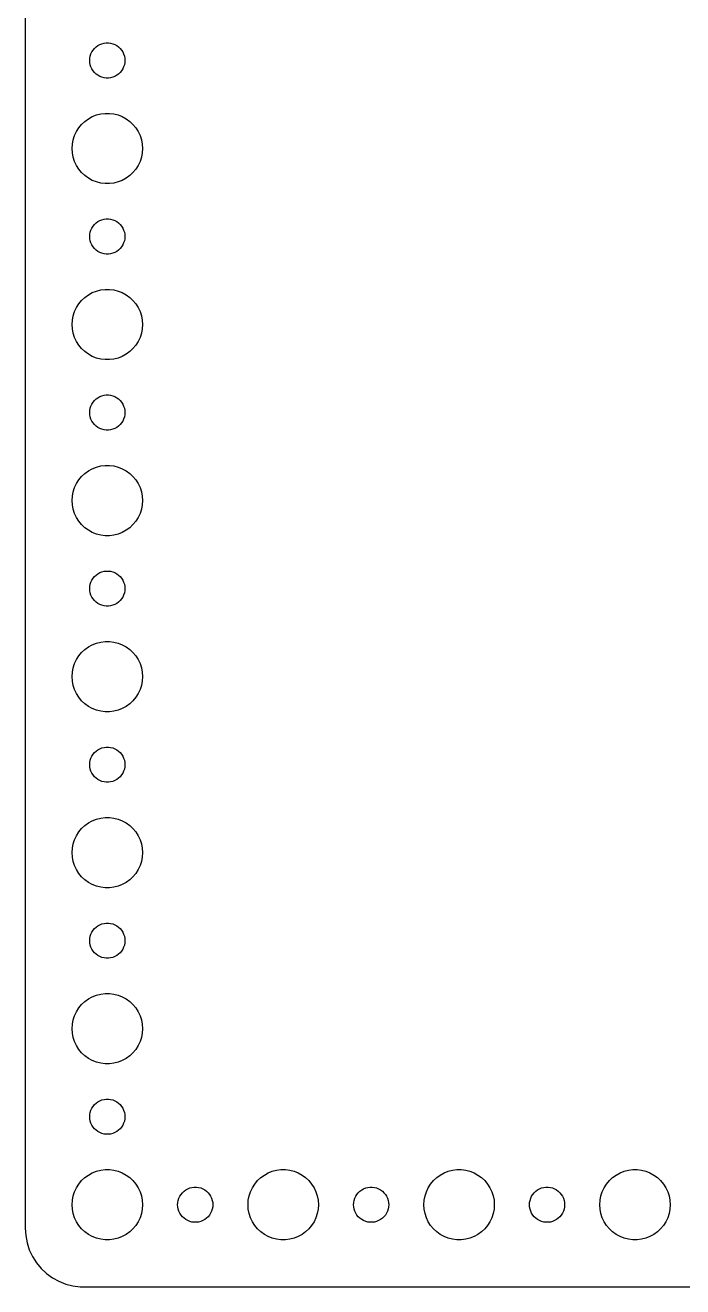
# Model space of a CAD drawing. Header units: metres. Extents: x -112 to 112, y -112 to 112.
# Drawn here: x -112 to -55.9, y -112 to -4.5 of the extents above; entities that cross this region are included whole.
import ezdxf

# ---------------------------------------------------------------- set-up
doc = ezdxf.new("R2010")
doc.units = ezdxf.units.M

msp = doc.modelspace()

# ---------------------------------------------------------------- linework, layer by layer
for p, q in [((-112, 107), (-112, -107)), ((-106.093, -6.47318), (-105.956, -6.34422)), ((-105.956, -6.34422), (-105.804, -6.23351)), ((-105.804, -6.23351), (-105.639, -6.14275)), ((-105.639, -6.14275), (-105.464, -6.07341)), ((-105.464, -6.07341), (-105.281, -6.02657)), ((-105.281, -6.02657), (-105.094, -6.00294)), ((-105.094, -6.00294), (-104.906, -6.00294)), ((-104.906, -6.00294), (-104.719, -6.02657)), ((-104.719, -6.02657), (-104.536, -6.07341)), ((-104.536, -6.07341), (-104.361, -6.14275)), ((-104.361, -6.14275), (-104.196, -6.23351)), ((-104.196, -6.23351), (-104.044, -6.34422)), ((-104.044, -6.34422), (-103.907, -6.47318)), ((-106.5, -7.5), (-106.488, -7.312)), ((-106.488, -7.68799), (-106.5, -7.5)), ((-106.488, -7.312), (-106.453, -7.12695)), ((-106.453, -7.12695), (-106.395, -6.9478)), ((-106.395, -6.9478), (-106.314, -6.77736)), ((-106.314, -6.77736), (-106.214, -6.61832)), ((-106.214, -6.61832), (-106.093, -6.47318)), ((-103.907, -6.47318), (-103.786, -6.61832)), ((-103.786, -6.61832), (-103.686, -6.77736)), ((-103.686, -6.77736), (-103.605, -6.9478)), ((-103.605, -6.9478), (-103.547, -7.12695)), ((-103.547, -7.12695), (-103.512, -7.312)), ((-103.512, -7.312), (-103.5, -7.5)), ((-103.5, -7.5), (-103.512, -7.68799)), ((-106.453, -7.87303), (-106.488, -7.68799)), ((-106.395, -8.05219), (-106.453, -7.87303)), ((-106.314, -8.22263), (-106.395, -8.05219)), ((-106.214, -8.38167), (-106.314, -8.22263)), ((-106.093, -8.52681), (-106.214, -8.38167)), ((-105.956, -8.65576), (-106.093, -8.52681)), ((-103.907, -8.52681), (-104.044, -8.65576)), ((-103.786, -8.38167), (-103.907, -8.52681)), ((-103.686, -8.22263), (-103.786, -8.38167)), ((-103.605, -8.05219), (-103.686, -8.22263)), ((-103.547, -7.87303), (-103.605, -8.05219)), ((-103.512, -7.68799), (-103.547, -7.87303)), ((-105.804, -8.76648), (-105.956, -8.65576)), ((-105.639, -8.85724), (-105.804, -8.76648)), ((-105.464, -8.92657), (-105.639, -8.85724)), ((-105.281, -8.97342), (-105.464, -8.92657)), ((-105.094, -8.99704), (-105.281, -8.97342)), ((-104.906, -8.99704), (-105.094, -8.99704)), ((-104.719, -8.97342), (-104.906, -8.99704)), ((-104.536, -8.92657), (-104.719, -8.97342)), ((-104.361, -8.85724), (-104.536, -8.92657)), ((-104.196, -8.76648), (-104.361, -8.85724)), ((-104.044, -8.65576), (-104.196, -8.76648)), ((-107.187, -12.9464), (-106.912, -12.6884)), ((-106.912, -12.6884), (-106.607, -12.467)), ((-106.607, -12.467), (-106.277, -12.2855)), ((-106.277, -12.2855), (-105.927, -12.1468)), ((-105.927, -12.1468), (-105.562, -12.0531)), ((-105.562, -12.0531), (-105.188, -12.0059)), ((-105.188, -12.0059), (-104.812, -12.0059)), ((-104.812, -12.0059), (-104.438, -12.0531)), ((-104.438, -12.0531), (-104.073, -12.1468)), ((-104.073, -12.1468), (-103.723, -12.2855)), ((-103.723, -12.2855), (-103.393, -12.467)), ((-103.393, -12.467), (-103.088, -12.6884)), ((-103.088, -12.6884), (-102.813, -12.9464)), ((-107.906, -14.2539), (-107.789, -13.8956)), ((-107.789, -13.8956), (-107.629, -13.5547)), ((-107.629, -13.5547), (-107.427, -13.2366)), ((-107.427, -13.2366), (-107.187, -12.9464)), ((-102.813, -12.9464), (-102.573, -13.2366)), ((-102.573, -13.2366), (-102.371, -13.5547)), ((-102.371, -13.5547), (-102.211, -13.8956)), ((-102.211, -13.8956), (-102.094, -14.2539)), ((-108, -15), (-107.976, -14.624)), ((-107.976, -15.376), (-108, -15)), ((-107.976, -14.624), (-107.906, -14.2539)), ((-102.094, -14.2539), (-102.024, -14.624)), ((-102.024, -14.624), (-102, -15)), ((-102, -15), (-102.024, -15.376)), ((-107.906, -15.7461), (-107.976, -15.376)), ((-107.789, -16.1044), (-107.906, -15.7461)), ((-107.629, -16.4453), (-107.789, -16.1044)), ((-102.211, -16.1044), (-102.371, -16.4453)), ((-102.094, -15.7461), (-102.211, -16.1044)), ((-102.024, -15.376), (-102.094, -15.7461)), ((-107.427, -16.7634), (-107.629, -16.4453)), ((-107.187, -17.0536), (-107.427, -16.7634)), ((-106.912, -17.3115), (-107.187, -17.0536)), ((-102.813, -17.0536), (-103.088, -17.3115)), ((-102.573, -16.7634), (-102.813, -17.0536)), ((-102.371, -16.4453), (-102.573, -16.7634)), ((-106.607, -17.533), (-106.912, -17.3115)), ((-106.277, -17.7145), (-106.607, -17.533)), ((-105.927, -17.8532), (-106.277, -17.7145)), ((-105.562, -17.9469), (-105.927, -17.8532)), ((-105.188, -17.9941), (-105.562, -17.9469)), ((-104.812, -17.9941), (-105.188, -17.9941)), ((-104.438, -17.9469), (-104.812, -17.9941)), ((-104.073, -17.8532), (-104.438, -17.9469)), ((-103.723, -17.7145), (-104.073, -17.8532)), ((-103.393, -17.533), (-103.723, -17.7145)), ((-103.088, -17.3115), (-103.393, -17.533)), ((-106.214, -21.6183), (-106.093, -21.4732)), ((-106.093, -21.4732), (-105.956, -21.3442)), ((-105.956, -21.3442), (-105.804, -21.2335)), ((-105.804, -21.2335), (-105.639, -21.1427)), ((-105.639, -21.1427), (-105.464, -21.0734)), ((-105.464, -21.0734), (-105.281, -21.0266)), ((-105.281, -21.0266), (-105.094, -21.003)), ((-105.094, -21.003), (-104.906, -21.003)), ((-104.906, -21.003), (-104.719, -21.0266)), ((-104.719, -21.0266), (-104.536, -21.0734)), ((-104.536, -21.0734), (-104.361, -21.1427)), ((-104.361, -21.1427), (-104.196, -21.2335)), ((-104.196, -21.2335), (-104.044, -21.3442)), ((-104.044, -21.3442), (-103.907, -21.4732)), ((-103.907, -21.4732), (-103.786, -21.6183)), ((-106.5, -22.5), (-106.488, -22.312)), ((-106.488, -22.688), (-106.5, -22.5)), ((-106.488, -22.312), (-106.453, -22.127)), ((-106.453, -22.127), (-106.395, -21.9478)), ((-106.395, -21.9478), (-106.314, -21.7774)), ((-106.314, -21.7774), (-106.214, -21.6183)), ((-103.786, -21.6183), (-103.686, -21.7774)), ((-103.686, -21.7774), (-103.605, -21.9478)), ((-103.605, -21.9478), (-103.547, -22.127)), ((-103.547, -22.127), (-103.512, -22.312)), ((-103.512, -22.312), (-103.5, -22.5)), ((-103.5, -22.5), (-103.512, -22.688)), ((-106.453, -22.873), (-106.488, -22.688)), ((-106.395, -23.0522), (-106.453, -22.873)), ((-106.314, -23.2226), (-106.395, -23.0522)), ((-106.214, -23.3817), (-106.314, -23.2226)), ((-106.093, -23.5268), (-106.214, -23.3817)), ((-105.956, -23.6558), (-106.093, -23.5268)), ((-103.907, -23.5268), (-104.044, -23.6558)), ((-103.786, -23.3817), (-103.907, -23.5268)), ((-103.686, -23.2226), (-103.786, -23.3817)), ((-103.605, -23.0522), (-103.686, -23.2226)), ((-103.547, -22.873), (-103.605, -23.0522)), ((-103.512, -22.688), (-103.547, -22.873)), ((-105.804, -23.7665), (-105.956, -23.6558)), ((-105.639, -23.8572), (-105.804, -23.7665)), ((-105.464, -23.9266), (-105.639, -23.8572)), ((-105.281, -23.9734), (-105.464, -23.9266)), ((-105.094, -23.997), (-105.281, -23.9734)), ((-104.906, -23.997), (-105.094, -23.997)), ((-104.719, -23.9734), (-104.906, -23.997)), ((-104.536, -23.9266), (-104.719, -23.9734)), ((-104.361, -23.8572), (-104.536, -23.9266)), ((-104.196, -23.7665), (-104.361, -23.8572)), ((-104.044, -23.6558), (-104.196, -23.7665)), ((-107.427, -28.2366), (-107.187, -27.9464)), ((-107.187, -27.9464), (-106.912, -27.6884)), ((-106.912, -27.6884), (-106.607, -27.467)), ((-106.607, -27.467), (-106.277, -27.2855)), ((-106.277, -27.2855), (-105.927, -27.1468)), ((-105.927, -27.1468), (-105.562, -27.0531)), ((-105.562, -27.0531), (-105.188, -27.0059)), ((-105.188, -27.0059), (-104.812, -27.0059)), ((-104.812, -27.0059), (-104.438, -27.0531)), ((-104.438, -27.0531), (-104.073, -27.1468)), ((-104.073, -27.1468), (-103.723, -27.2855)), ((-103.723, -27.2855), (-103.393, -27.467)), ((-103.393, -27.467), (-103.088, -27.6884)), ((-103.088, -27.6884), (-102.813, -27.9464)), ((-102.813, -27.9464), (-102.573, -28.2366)), ((-107.906, -29.2539), (-107.789, -28.8956)), ((-107.789, -28.8956), (-107.629, -28.5547)), ((-107.629, -28.5547), (-107.427, -28.2366)), ((-102.573, -28.2366), (-102.371, -28.5547)), ((-102.371, -28.5547), (-102.211, -28.8956)), ((-102.211, -28.8956), (-102.094, -29.2539)), ((-108, -30), (-107.976, -29.624)), ((-107.976, -30.376), (-108, -30)), ((-107.976, -29.624), (-107.906, -29.2539)), ((-102.094, -29.2539), (-102.024, -29.624)), ((-102.024, -29.624), (-102, -30)), ((-102, -30), (-102.024, -30.376)), ((-107.906, -30.7461), (-107.976, -30.376)), ((-107.789, -31.1044), (-107.906, -30.7461)), ((-107.629, -31.4453), (-107.789, -31.1044)), ((-102.211, -31.1044), (-102.371, -31.4453)), ((-102.094, -30.7461), (-102.211, -31.1044)), ((-102.024, -30.376), (-102.094, -30.7461)), ((-107.427, -31.7634), (-107.629, -31.4453)), ((-107.187, -32.0536), (-107.427, -31.7634)), ((-106.912, -32.3115), (-107.187, -32.0536)), ((-102.813, -32.0536), (-103.088, -32.3115)), ((-102.573, -31.7634), (-102.813, -32.0536)), ((-102.371, -31.4453), (-102.573, -31.7634)), ((-106.607, -32.533), (-106.912, -32.3115)), ((-106.277, -32.7145), (-106.607, -32.533)), ((-105.927, -32.8532), (-106.277, -32.7145)), ((-105.562, -32.9469), (-105.927, -32.8532)), ((-105.188, -32.9941), (-105.562, -32.9469)), ((-104.812, -32.9941), (-105.188, -32.9941)), ((-104.438, -32.9469), (-104.812, -32.9941)), ((-104.073, -32.8532), (-104.438, -32.9469)), ((-103.723, -32.7145), (-104.073, -32.8532)), ((-103.393, -32.533), (-103.723, -32.7145)), ((-103.088, -32.3115), (-103.393, -32.533)), ((-106.214, -36.6183), (-106.093, -36.4732)), ((-106.093, -36.4732), (-105.956, -36.3442)), ((-105.956, -36.3442), (-105.804, -36.2335)), ((-105.804, -36.2335), (-105.639, -36.1428)), ((-105.639, -36.1428), (-105.464, -36.0734)), ((-105.464, -36.0734), (-105.281, -36.0266)), ((-105.281, -36.0266), (-105.094, -36.003)), ((-105.094, -36.003), (-104.906, -36.003)), ((-104.906, -36.003), (-104.719, -36.0266)), ((-104.719, -36.0266), (-104.536, -36.0734)), ((-104.536, -36.0734), (-104.361, -36.1428)), ((-104.361, -36.1428), (-104.196, -36.2335)), ((-104.196, -36.2335), (-104.044, -36.3442)), ((-104.044, -36.3442), (-103.907, -36.4732)), ((-103.907, -36.4732), (-103.786, -36.6183)), ((-106.5, -37.5), (-106.488, -37.312)), ((-106.488, -37.688), (-106.5, -37.5)), ((-106.488, -37.312), (-106.453, -37.127)), ((-106.453, -37.127), (-106.395, -36.9478)), ((-106.395, -36.9478), (-106.314, -36.7774)), ((-106.314, -36.7774), (-106.214, -36.6183)), ((-103.786, -36.6183), (-103.686, -36.7774)), ((-103.686, -36.7774), (-103.605, -36.9478)), ((-103.605, -36.9478), (-103.547, -37.127)), ((-103.547, -37.127), (-103.512, -37.312)), ((-103.512, -37.312), (-103.5, -37.5)), ((-103.5, -37.5), (-103.512, -37.688)), ((-106.453, -37.873), (-106.488, -37.688)), ((-106.395, -38.0522), (-106.453, -37.873)), ((-106.314, -38.2226), (-106.395, -38.0522)), ((-106.214, -38.3817), (-106.314, -38.2226)), ((-106.093, -38.5268), (-106.214, -38.3817)), ((-105.956, -38.6558), (-106.093, -38.5268)), ((-105.804, -38.7665), (-105.956, -38.6558)), ((-104.044, -38.6558), (-104.196, -38.7665)), ((-103.907, -38.5268), (-104.044, -38.6558)), ((-103.786, -38.3817), (-103.907, -38.5268)), ((-103.686, -38.2226), (-103.786, -38.3817)), ((-103.605, -38.0522), (-103.686, -38.2226)), ((-103.547, -37.873), (-103.605, -38.0522)), ((-103.512, -37.688), (-103.547, -37.873)), ((-105.639, -38.8572), (-105.804, -38.7665)), ((-105.464, -38.9266), (-105.639, -38.8572)), ((-105.281, -38.9734), (-105.464, -38.9266)), ((-105.094, -38.997), (-105.281, -38.9734)), ((-104.906, -38.997), (-105.094, -38.997)), ((-104.719, -38.9734), (-104.906, -38.997)), ((-104.536, -38.9266), (-104.719, -38.9734)), ((-104.361, -38.8572), (-104.536, -38.9266)), ((-104.196, -38.7665), (-104.361, -38.8572)), ((-107.427, -43.2366), (-107.187, -42.9464)), ((-107.187, -42.9464), (-106.912, -42.6885)), ((-106.912, -42.6885), (-106.607, -42.467)), ((-106.607, -42.467), (-106.277, -42.2855)), ((-106.277, -42.2855), (-105.927, -42.1468)), ((-105.927, -42.1468), (-105.562, -42.0531)), ((-105.562, -42.0531), (-105.188, -42.0059)), ((-105.188, -42.0059), (-104.812, -42.0059)), ((-104.812, -42.0059), (-104.438, -42.0531)), ((-104.438, -42.0531), (-104.073, -42.1468)), ((-104.073, -42.1468), (-103.723, -42.2855)), ((-103.723, -42.2855), (-103.393, -42.467)), ((-103.393, -42.467), (-103.088, -42.6885)), ((-103.088, -42.6885), (-102.813, -42.9464)), ((-102.813, -42.9464), (-102.573, -43.2366)), ((-107.906, -44.2539), (-107.789, -43.8956)), ((-107.789, -43.8956), (-107.629, -43.5547)), ((-107.629, -43.5547), (-107.427, -43.2366)), ((-102.573, -43.2366), (-102.371, -43.5547)), ((-102.371, -43.5547), (-102.211, -43.8956)), ((-102.211, -43.8956), (-102.094, -44.2539)), ((-108, -45), (-107.976, -44.624)), ((-107.976, -45.376), (-108, -45)), ((-107.976, -44.624), (-107.906, -44.2539)), ((-102.094, -44.2539), (-102.024, -44.624)), ((-102.024, -44.624), (-102, -45)), ((-102, -45), (-102.024, -45.376)), ((-107.906, -45.7461), (-107.976, -45.376)), ((-107.789, -46.1044), (-107.906, -45.7461)), ((-107.629, -46.4453), (-107.789, -46.1044)), ((-102.211, -46.1044), (-102.371, -46.4453)), ((-102.094, -45.7461), (-102.211, -46.1044)), ((-102.024, -45.376), (-102.094, -45.7461)), ((-107.427, -46.7634), (-107.629, -46.4453)), ((-107.187, -47.0536), (-107.427, -46.7634)), ((-106.912, -47.3115), (-107.187, -47.0536)), ((-102.813, -47.0536), (-103.088, -47.3115)), ((-102.573, -46.7634), (-102.813, -47.0536)), ((-102.371, -46.4453), (-102.573, -46.7634)), ((-106.607, -47.533), (-106.912, -47.3115)), ((-106.277, -47.7145), (-106.607, -47.533)), ((-105.927, -47.8532), (-106.277, -47.7145)), ((-105.562, -47.9469), (-105.927, -47.8532)), ((-105.188, -47.9941), (-105.562, -47.9469)), ((-104.812, -47.9941), (-105.188, -47.9941)), ((-104.438, -47.9469), (-104.812, -47.9941)), ((-104.073, -47.8532), (-104.438, -47.9469)), ((-103.723, -47.7145), (-104.073, -47.8532)), ((-103.393, -47.533), (-103.723, -47.7145)), ((-103.088, -47.3115), (-103.393, -47.533)), ((-106.214, -51.6183), (-106.093, -51.4732)), ((-106.093, -51.4732), (-105.956, -51.3442)), ((-105.956, -51.3442), (-105.804, -51.2335)), ((-105.804, -51.2335), (-105.639, -51.1428)), ((-105.639, -51.1428), (-105.464, -51.0734)), ((-105.464, -51.0734), (-105.281, -51.0266)), ((-105.281, -51.0266), (-105.094, -51.003)), ((-105.094, -51.003), (-104.906, -51.003)), ((-104.906, -51.003), (-104.719, -51.0266)), ((-104.719, -51.0266), (-104.536, -51.0734)), ((-104.536, -51.0734), (-104.361, -51.1428)), ((-104.361, -51.1428), (-104.196, -51.2335)), ((-104.196, -51.2335), (-104.044, -51.3442)), ((-104.044, -51.3442), (-103.907, -51.4732)), ((-103.907, -51.4732), (-103.786, -51.6183)), ((-106.5, -52.5), (-106.488, -52.312)), ((-106.488, -52.688), (-106.5, -52.5)), ((-106.488, -52.312), (-106.453, -52.127)), ((-106.453, -52.127), (-106.395, -51.9478)), ((-106.395, -51.9478), (-106.314, -51.7774)), ((-106.314, -51.7774), (-106.214, -51.6183)), ((-103.786, -51.6183), (-103.686, -51.7774)), ((-103.686, -51.7774), (-103.605, -51.9478)), ((-103.605, -51.9478), (-103.547, -52.127)), ((-103.547, -52.127), (-103.512, -52.312)), ((-103.512, -52.312), (-103.5, -52.5)), ((-103.5, -52.5), (-103.512, -52.688)), ((-106.453, -52.873), (-106.488, -52.688)), ((-106.395, -53.0522), (-106.453, -52.873)), ((-106.314, -53.2226), (-106.395, -53.0522)), ((-106.214, -53.3817), (-106.314, -53.2226)), ((-106.093, -53.5268), (-106.214, -53.3817)), ((-105.956, -53.6558), (-106.093, -53.5268)), ((-105.804, -53.7665), (-105.956, -53.6558)), ((-104.044, -53.6558), (-104.196, -53.7665)), ((-103.907, -53.5268), (-104.044, -53.6558)), ((-103.786, -53.3817), (-103.907, -53.5268)), ((-103.686, -53.2226), (-103.786, -53.3817)), ((-103.605, -53.0522), (-103.686, -53.2226)), ((-103.547, -52.873), (-103.605, -53.0522)), ((-103.512, -52.688), (-103.547, -52.873)), ((-105.639, -53.8572), (-105.804, -53.7665)), ((-105.464, -53.9266), (-105.639, -53.8572)), ((-105.281, -53.9734), (-105.464, -53.9266)), ((-105.094, -53.997), (-105.281, -53.9734)), ((-104.906, -53.997), (-105.094, -53.997)), ((-104.719, -53.9734), (-104.906, -53.997)), ((-104.536, -53.9266), (-104.719, -53.9734)), ((-104.361, -53.8572), (-104.536, -53.9266)), ((-104.196, -53.7665), (-104.361, -53.8572)), ((-107.427, -58.2366), (-107.187, -57.9464)), ((-107.187, -57.9464), (-106.912, -57.6885)), ((-106.912, -57.6885), (-106.607, -57.467)), ((-106.607, -57.467), (-106.277, -57.2855)), ((-106.277, -57.2855), (-105.927, -57.1468)), ((-105.927, -57.1468), (-105.562, -57.0531)), ((-105.562, -57.0531), (-105.188, -57.0059)), ((-105.188, -57.0059), (-104.812, -57.0059)), ((-104.812, -57.0059), (-104.438, -57.0531)), ((-104.438, -57.0531), (-104.073, -57.1468)), ((-104.073, -57.1468), (-103.723, -57.2855)), ((-103.723, -57.2855), (-103.393, -57.467)), ((-103.393, -57.467), (-103.088, -57.6885)), ((-103.088, -57.6885), (-102.813, -57.9464)), ((-102.813, -57.9464), (-102.573, -58.2366)), ((-107.906, -59.2539), (-107.789, -58.8956)), ((-107.789, -58.8956), (-107.629, -58.5547)), ((-107.629, -58.5547), (-107.427, -58.2366)), ((-102.573, -58.2366), (-102.371, -58.5547)), ((-102.371, -58.5547), (-102.211, -58.8956)), ((-102.211, -58.8956), (-102.094, -59.2539)), ((-108, -60), (-107.976, -59.624)), ((-107.976, -60.376), (-108, -60)), ((-107.976, -59.624), (-107.906, -59.2539)), ((-102.094, -59.2539), (-102.024, -59.624)), ((-102.024, -59.624), (-102, -60)), ((-102, -60), (-102.024, -60.376)), ((-107.906, -60.7461), (-107.976, -60.376)), ((-107.789, -61.1044), (-107.906, -60.7461)), ((-107.629, -61.4453), (-107.789, -61.1044)), ((-102.211, -61.1044), (-102.371, -61.4453)), ((-102.094, -60.7461), (-102.211, -61.1044)), ((-102.024, -60.376), (-102.094, -60.7461)), ((-107.427, -61.7634), (-107.629, -61.4453)), ((-107.187, -62.0536), (-107.427, -61.7634)), ((-106.912, -62.3115), (-107.187, -62.0536)), ((-106.607, -62.533), (-106.912, -62.3115)), ((-103.088, -62.3115), (-103.393, -62.533)), ((-102.813, -62.0536), (-103.088, -62.3115)), ((-102.573, -61.7634), (-102.813, -62.0536)), ((-102.371, -61.4453), (-102.573, -61.7634)), ((-106.277, -62.7145), (-106.607, -62.533)), ((-105.927, -62.8532), (-106.277, -62.7145)), ((-105.562, -62.9469), (-105.927, -62.8532)), ((-105.188, -62.9941), (-105.562, -62.9469)), ((-104.812, -62.9941), (-105.188, -62.9941)), ((-104.438, -62.9469), (-104.812, -62.9941)), ((-104.073, -62.8532), (-104.438, -62.9469)), ((-103.723, -62.7145), (-104.073, -62.8532)), ((-103.393, -62.533), (-103.723, -62.7145)), ((-106.314, -66.7774), (-106.214, -66.6183)), ((-106.214, -66.6183), (-106.093, -66.4732)), ((-106.093, -66.4732), (-105.956, -66.3442)), ((-105.956, -66.3442), (-105.804, -66.2335)), ((-105.804, -66.2335), (-105.639, -66.1428)), ((-105.639, -66.1428), (-105.464, -66.0734)), ((-105.464, -66.0734), (-105.281, -66.0266)), ((-105.281, -66.0266), (-105.094, -66.003)), ((-105.094, -66.003), (-104.906, -66.003)), ((-104.906, -66.003), (-104.719, -66.0266)), ((-104.719, -66.0266), (-104.536, -66.0734)), ((-104.536, -66.0734), (-104.361, -66.1428)), ((-104.361, -66.1428), (-104.196, -66.2335)), ((-104.196, -66.2335), (-104.044, -66.3442)), ((-104.044, -66.3442), (-103.907, -66.4732)), ((-103.907, -66.4732), (-103.786, -66.6183)), ((-103.786, -66.6183), (-103.686, -66.7774)), ((-106.5, -67.5), (-106.488, -67.312)), ((-106.488, -67.688), (-106.5, -67.5)), ((-106.488, -67.312), (-106.453, -67.127)), ((-106.453, -67.873), (-106.488, -67.688)), ((-106.453, -67.127), (-106.395, -66.9478)), ((-106.395, -66.9478), (-106.314, -66.7774)), ((-103.686, -66.7774), (-103.605, -66.9478)), ((-103.605, -66.9478), (-103.547, -67.127)), ((-103.547, -67.127), (-103.512, -67.312)), ((-103.512, -67.688), (-103.547, -67.873)), ((-103.512, -67.312), (-103.5, -67.5)), ((-103.5, -67.5), (-103.512, -67.688)), ((-106.395, -68.0522), (-106.453, -67.873)), ((-106.314, -68.2226), (-106.395, -68.0522)), ((-106.214, -68.3817), (-106.314, -68.2226)), ((-106.093, -68.5268), (-106.214, -68.3817)), ((-105.956, -68.6558), (-106.093, -68.5268)), ((-105.804, -68.7665), (-105.956, -68.6558)), ((-105.639, -68.8572), (-105.804, -68.7665)), ((-104.196, -68.7665), (-104.361, -68.8572)), ((-104.044, -68.6558), (-104.196, -68.7665)), ((-103.907, -68.5268), (-104.044, -68.6558)), ((-103.786, -68.3817), (-103.907, -68.5268)), ((-103.686, -68.2226), (-103.786, -68.3817)), ((-103.605, -68.0522), (-103.686, -68.2226)), ((-103.547, -67.873), (-103.605, -68.0522)), ((-105.464, -68.9266), (-105.639, -68.8572)), ((-105.281, -68.9734), (-105.464, -68.9266)), ((-105.094, -68.997), (-105.281, -68.9734)), ((-104.906, -68.997), (-105.094, -68.997)), ((-104.719, -68.9734), (-104.906, -68.997)), ((-104.536, -68.9266), (-104.719, -68.9734)), ((-104.361, -68.8572), (-104.536, -68.9266)), ((-105.562, -72.0531), (-105.188, -72.0059)), ((-105.188, -72.0059), (-104.812, -72.0059)), ((-104.812, -72.0059), (-104.438, -72.0531)), ((-107.427, -73.2366), (-107.187, -72.9464)), ((-107.187, -72.9464), (-106.912, -72.6885)), ((-106.912, -72.6885), (-106.607, -72.467)), ((-106.607, -72.467), (-106.277, -72.2855)), ((-106.277, -72.2855), (-105.927, -72.1468)), ((-105.927, -72.1468), (-105.562, -72.0531)), ((-104.438, -72.0531), (-104.073, -72.1468)), ((-104.073, -72.1468), (-103.723, -72.2855)), ((-103.723, -72.2855), (-103.393, -72.467)), ((-103.393, -72.467), (-103.088, -72.6885)), ((-103.088, -72.6885), (-102.813, -72.9464)), ((-102.813, -72.9464), (-102.573, -73.2366)), ((-107.906, -74.2539), (-107.789, -73.8956)), ((-107.789, -73.8956), (-107.629, -73.5547)), ((-107.629, -73.5547), (-107.427, -73.2366)), ((-102.573, -73.2366), (-102.371, -73.5547)), ((-102.371, -73.5547), (-102.211, -73.8956)), ((-102.211, -73.8956), (-102.094, -74.2539)), ((-108, -75), (-107.976, -74.624)), ((-107.976, -75.376), (-108, -75)), ((-107.976, -74.624), (-107.906, -74.2539)), ((-102.094, -74.2539), (-102.024, -74.624)), ((-102.024, -74.624), (-102, -75)), ((-102, -75), (-102.024, -75.376)), ((-107.906, -75.7461), (-107.976, -75.376)), ((-107.789, -76.1044), (-107.906, -75.7461)), ((-107.629, -76.4453), (-107.789, -76.1044)), ((-102.211, -76.1044), (-102.371, -76.4453)), ((-102.094, -75.7461), (-102.211, -76.1044)), ((-102.024, -75.376), (-102.094, -75.7461)), ((-107.427, -76.7634), (-107.629, -76.4453)), ((-107.187, -77.0536), (-107.427, -76.7634)), ((-106.912, -77.3115), (-107.187, -77.0536)), ((-106.607, -77.533), (-106.912, -77.3115)), ((-103.088, -77.3115), (-103.393, -77.533)), ((-102.813, -77.0536), (-103.088, -77.3115)), ((-102.573, -76.7634), (-102.813, -77.0536)), ((-102.371, -76.4453), (-102.573, -76.7634)), ((-106.277, -77.7145), (-106.607, -77.533)), ((-105.927, -77.8532), (-106.277, -77.7145)), ((-105.562, -77.9469), (-105.927, -77.8532)), ((-105.188, -77.9941), (-105.562, -77.9469)), ((-104.812, -77.9941), (-105.188, -77.9941)), ((-104.438, -77.9469), (-104.812, -77.9941)), ((-104.073, -77.8532), (-104.438, -77.9469)), ((-103.723, -77.7145), (-104.073, -77.8532)), ((-103.393, -77.533), (-103.723, -77.7145)), ((-106.314, -81.7774), (-106.214, -81.6183)), ((-106.214, -81.6183), (-106.093, -81.4732)), ((-106.093, -81.4732), (-105.956, -81.3442)), ((-105.956, -81.3442), (-105.804, -81.2335)), ((-105.804, -81.2335), (-105.639, -81.1428)), ((-105.639, -81.1428), (-105.464, -81.0734)), ((-105.464, -81.0734), (-105.281, -81.0266)), ((-105.281, -81.0266), (-105.094, -81.003)), ((-105.094, -81.003), (-104.906, -81.003)), ((-104.906, -81.003), (-104.719, -81.0266)), ((-104.719, -81.0266), (-104.536, -81.0734)), ((-104.536, -81.0734), (-104.361, -81.1428)), ((-104.361, -81.1428), (-104.196, -81.2335)), ((-104.196, -81.2335), (-104.044, -81.3442)), ((-104.044, -81.3442), (-103.907, -81.4732)), ((-103.907, -81.4732), (-103.786, -81.6183)), ((-103.786, -81.6183), (-103.686, -81.7774)), ((-106.5, -82.5), (-106.488, -82.312)), ((-106.488, -82.688), (-106.5, -82.5)), ((-106.488, -82.312), (-106.453, -82.127)), ((-106.453, -82.873), (-106.488, -82.688)), ((-106.453, -82.127), (-106.395, -81.9478)), ((-106.395, -81.9478), (-106.314, -81.7774)), ((-103.686, -81.7774), (-103.605, -81.9478)), ((-103.605, -81.9478), (-103.547, -82.127)), ((-103.547, -82.127), (-103.512, -82.312)), ((-103.512, -82.688), (-103.547, -82.873)), ((-103.512, -82.312), (-103.5, -82.5)), ((-103.5, -82.5), (-103.512, -82.688)), ((-106.395, -83.0522), (-106.453, -82.873)), ((-106.314, -83.2226), (-106.395, -83.0522)), ((-106.214, -83.3817), (-106.314, -83.2226)), ((-106.093, -83.5268), (-106.214, -83.3817)), ((-105.956, -83.6558), (-106.093, -83.5268)), ((-105.804, -83.7665), (-105.956, -83.6558)), ((-105.639, -83.8572), (-105.804, -83.7665)), ((-104.196, -83.7665), (-104.361, -83.8572)), ((-104.044, -83.6558), (-104.196, -83.7665)), ((-103.907, -83.5268), (-104.044, -83.6558)), ((-103.786, -83.3817), (-103.907, -83.5268)), ((-103.686, -83.2226), (-103.786, -83.3817)), ((-103.605, -83.0522), (-103.686, -83.2226)), ((-103.547, -82.873), (-103.605, -83.0522)), ((-105.464, -83.9266), (-105.639, -83.8572)), ((-105.281, -83.9734), (-105.464, -83.9266)), ((-105.094, -83.997), (-105.281, -83.9734)), ((-104.906, -83.997), (-105.094, -83.997)), ((-104.719, -83.9734), (-104.906, -83.997)), ((-104.536, -83.9266), (-104.719, -83.9734)), ((-104.361, -83.8572), (-104.536, -83.9266)), ((-105.927, -87.1468), (-105.562, -87.0531)), ((-105.562, -87.0531), (-105.188, -87.0059)), ((-105.188, -87.0059), (-104.812, -87.0059)), ((-104.812, -87.0059), (-104.438, -87.0531)), ((-104.438, -87.0531), (-104.073, -87.1468)), ((-107.427, -88.2366), (-107.187, -87.9464)), ((-107.187, -87.9464), (-106.912, -87.6885)), ((-106.912, -87.6885), (-106.607, -87.467)), ((-106.607, -87.467), (-106.277, -87.2855)), ((-106.277, -87.2855), (-105.927, -87.1468)), ((-104.073, -87.1468), (-103.723, -87.2855)), ((-103.723, -87.2855), (-103.393, -87.467)), ((-103.393, -87.467), (-103.088, -87.6885)), ((-103.088, -87.6885), (-102.813, -87.9464)), ((-102.813, -87.9464), (-102.573, -88.2366)), ((-107.906, -89.2539), (-107.789, -88.8956)), ((-107.789, -88.8956), (-107.629, -88.5547)), ((-107.629, -88.5547), (-107.427, -88.2366)), ((-102.573, -88.2366), (-102.371, -88.5547)), ((-102.371, -88.5547), (-102.211, -88.8956)), ((-102.211, -88.8956), (-102.094, -89.2539)), ((-108, -90), (-107.976, -89.624)), ((-107.976, -90.376), (-108, -90)), ((-107.976, -89.624), (-107.906, -89.2539)), ((-102.094, -89.2539), (-102.024, -89.624)), ((-102.024, -89.624), (-102, -90)), ((-102, -90), (-102.024, -90.376)), ((-107.906, -90.7461), (-107.976, -90.376)), ((-107.789, -91.1044), (-107.906, -90.7461)), ((-107.629, -91.4453), (-107.789, -91.1044)), ((-102.211, -91.1044), (-102.371, -91.4453)), ((-102.094, -90.7461), (-102.211, -91.1044)), ((-102.024, -90.376), (-102.094, -90.7461)), ((-107.427, -91.7634), (-107.629, -91.4453)), ((-107.187, -92.0536), (-107.427, -91.7634)), ((-106.912, -92.3115), (-107.187, -92.0536)), ((-106.607, -92.533), (-106.912, -92.3115)), ((-103.088, -92.3115), (-103.393, -92.533)), ((-102.813, -92.0536), (-103.088, -92.3115)), ((-102.573, -91.7634), (-102.813, -92.0536)), ((-102.371, -91.4453), (-102.573, -91.7634)), ((-106.277, -92.7145), (-106.607, -92.533)), ((-105.927, -92.8532), (-106.277, -92.7145)), ((-105.562, -92.9469), (-105.927, -92.8532)), ((-105.188, -92.9941), (-105.562, -92.9469)), ((-104.812, -92.9941), (-105.188, -92.9941)), ((-104.438, -92.9469), (-104.812, -92.9941)), ((-104.073, -92.8532), (-104.438, -92.9469)), ((-103.723, -92.7145), (-104.073, -92.8532)), ((-103.393, -92.533), (-103.723, -92.7145)), ((-106.314, -96.7774), (-106.214, -96.6183)), ((-106.214, -96.6183), (-106.093, -96.4732)), ((-106.093, -96.4732), (-105.956, -96.3442)), ((-105.956, -96.3442), (-105.804, -96.2335)), ((-105.804, -96.2335), (-105.639, -96.1428)), ((-105.639, -96.1428), (-105.464, -96.0734)), ((-105.464, -96.0734), (-105.281, -96.0266)), ((-105.281, -96.0266), (-105.094, -96.003)), ((-105.094, -96.003), (-104.906, -96.003)), ((-104.906, -96.003), (-104.719, -96.0266)), ((-104.719, -96.0266), (-104.536, -96.0734)), ((-104.536, -96.0734), (-104.361, -96.1428)), ((-104.361, -96.1428), (-104.196, -96.2335)), ((-104.196, -96.2335), (-104.044, -96.3442)), ((-104.044, -96.3442), (-103.907, -96.4732)), ((-103.907, -96.4732), (-103.786, -96.6183)), ((-103.786, -96.6183), (-103.686, -96.7774)), ((-106.5, -97.5), (-106.488, -97.312)), ((-106.488, -97.688), (-106.5, -97.5)), ((-106.488, -97.312), (-106.453, -97.127)), ((-106.453, -97.873), (-106.488, -97.688)), ((-106.453, -97.127), (-106.395, -96.9478)), ((-106.395, -96.9478), (-106.314, -96.7774)), ((-103.686, -96.7774), (-103.605, -96.9478)), ((-103.605, -96.9478), (-103.547, -97.127)), ((-103.547, -97.127), (-103.512, -97.312)), ((-103.512, -97.688), (-103.547, -97.873)), ((-103.512, -97.312), (-103.5, -97.5)), ((-103.5, -97.5), (-103.512, -97.688)), ((-106.395, -98.0522), (-106.453, -97.873)), ((-106.314, -98.2226), (-106.395, -98.0522)), ((-106.214, -98.3817), (-106.314, -98.2226)), ((-106.093, -98.5268), (-106.214, -98.3817)), ((-105.956, -98.6558), (-106.093, -98.5268)), ((-105.804, -98.7665), (-105.956, -98.6558)), ((-105.639, -98.8572), (-105.804, -98.7665)), ((-105.464, -98.9266), (-105.639, -98.8572)), ((-104.361, -98.8572), (-104.536, -98.9266)), ((-104.196, -98.7665), (-104.361, -98.8572)), ((-104.044, -98.6558), (-104.196, -98.7665)), ((-103.907, -98.5268), (-104.044, -98.6558)), ((-103.786, -98.3817), (-103.907, -98.5268)), ((-103.686, -98.2226), (-103.786, -98.3817)), ((-103.605, -98.0522), (-103.686, -98.2226)), ((-103.547, -97.873), (-103.605, -98.0522)), ((-105.281, -98.9734), (-105.464, -98.9266)), ((-105.094, -98.997), (-105.281, -98.9734)), ((-104.906, -98.997), (-105.094, -98.997)), ((-104.719, -98.9734), (-104.906, -98.997)), ((-104.536, -98.9266), (-104.719, -98.9734)), ((-105.927, -102.147), (-105.562, -102.053)), ((-105.562, -102.053), (-105.188, -102.006)), ((-105.188, -102.006), (-104.812, -102.006)), ((-104.812, -102.006), (-104.438, -102.053)), ((-104.438, -102.053), (-104.073, -102.147)), ((-90.927, -102.147), (-90.5621, -102.053)), ((-90.5621, -102.053), (-90.1884, -102.006)), ((-90.1884, -102.006), (-89.8116, -102.006)), ((-89.8116, -102.006), (-89.4379, -102.053)), ((-89.4379, -102.053), (-89.073, -102.147)), ((-75.927, -102.147), (-75.5621, -102.053)), ((-75.5621, -102.053), (-75.1884, -102.006)), ((-75.1884, -102.006), (-74.8116, -102.006)), ((-74.8116, -102.006), (-74.4379, -102.053)), ((-74.4379, -102.053), (-74.073, -102.147)), ((-60.927, -102.147), (-60.5621, -102.053)), ((-60.5621, -102.053), (-60.1884, -102.006)), ((-60.1884, -102.006), (-59.8116, -102.006)), ((-59.8116, -102.006), (-59.4379, -102.053)), ((-59.4379, -102.053), (-59.0729, -102.147)), ((-107.427, -103.237), (-107.187, -102.946)), ((-107.187, -102.946), (-106.912, -102.688)), ((-106.912, -102.688), (-106.607, -102.467)), ((-106.607, -102.467), (-106.277, -102.286)), ((-106.277, -102.286), (-105.927, -102.147)), ((-104.073, -102.147), (-103.723, -102.286)), ((-103.723, -102.286), (-103.393, -102.467)), ((-103.393, -102.467), (-103.088, -102.688)), ((-103.088, -102.688), (-102.813, -102.946)), ((-102.813, -102.946), (-102.573, -103.237)), ((-92.427, -103.237), (-92.1869, -102.946)), ((-92.1869, -102.946), (-91.9123, -102.688)), ((-91.9123, -102.688), (-91.6075, -102.467)), ((-91.6075, -102.467), (-91.2773, -102.286)), ((-91.2773, -102.286), (-90.927, -102.147)), ((-89.073, -102.147), (-88.7227, -102.286)), ((-88.7227, -102.286), (-88.3925, -102.467)), ((-88.3925, -102.467), (-88.0877, -102.688)), ((-88.0877, -102.688), (-87.8131, -102.946)), ((-87.8131, -102.946), (-87.573, -103.237)), ((-77.427, -103.237), (-77.1869, -102.946)), ((-77.1869, -102.946), (-76.9123, -102.688)), ((-76.9123, -102.688), (-76.6075, -102.467)), ((-76.6075, -102.467), (-76.2773, -102.286)), ((-76.2773, -102.286), (-75.927, -102.147)), ((-74.073, -102.147), (-73.7227, -102.286)), ((-73.7227, -102.286), (-73.3925, -102.467)), ((-73.3925, -102.467), (-73.0877, -102.688)), ((-73.0877, -102.688), (-72.8131, -102.946)), ((-72.8131, -102.946), (-72.573, -103.237)), ((-62.427, -103.237), (-62.1869, -102.946)), ((-62.1869, -102.946), (-61.9123, -102.688)), ((-61.9123, -102.688), (-61.6075, -102.467)), ((-61.6075, -102.467), (-61.2773, -102.286)), ((-61.2773, -102.286), (-60.927, -102.147)), ((-59.0729, -102.147), (-58.7227, -102.286)), ((-58.7227, -102.286), (-58.3925, -102.467)), ((-58.3925, -102.467), (-58.0877, -102.688)), ((-58.0877, -102.688), (-57.8131, -102.946)), ((-57.8131, -102.946), (-57.5729, -103.237)), ((-107.976, -104.624), (-107.906, -104.254)), ((-107.906, -104.254), (-107.789, -103.896)), ((-107.789, -103.896), (-107.629, -103.555)), ((-107.629, -103.555), (-107.427, -103.237)), ((-102.573, -103.237), (-102.371, -103.555)), ((-102.371, -103.555), (-102.211, -103.896)), ((-102.211, -103.896), (-102.094, -104.254)), ((-102.094, -104.254), (-102.024, -104.624)), ((-98.8145, -104.277), (-98.7135, -104.118)), ((-98.7135, -104.118), (-98.5934, -103.973)), ((-98.5934, -103.973), (-98.4561, -103.844)), ((-98.4561, -103.844), (-98.3037, -103.734)), ((-98.3037, -103.734), (-98.1387, -103.643)), ((-98.1387, -103.643), (-97.9635, -103.573)), ((-97.9635, -103.573), (-97.7811, -103.527)), ((-97.7811, -103.527), (-97.5942, -103.503)), ((-97.5942, -103.503), (-97.4058, -103.503)), ((-97.4058, -103.503), (-97.2189, -103.527)), ((-97.2189, -103.527), (-97.0365, -103.573)), ((-97.0365, -103.573), (-96.8613, -103.643)), ((-96.8613, -103.643), (-96.6963, -103.734)), ((-96.6963, -103.734), (-96.5439, -103.844)), ((-96.5439, -103.844), (-96.4065, -103.973)), ((-96.4065, -103.973), (-96.2865, -104.118)), ((-96.2865, -104.118), (-96.1855, -104.277)), ((-92.9763, -104.624), (-92.9057, -104.254)), ((-92.9057, -104.254), (-92.7893, -103.896)), ((-92.7893, -103.896), (-92.6289, -103.555)), ((-92.6289, -103.555), (-92.427, -103.237)), ((-87.573, -103.237), (-87.3711, -103.555)), ((-87.3711, -103.555), (-87.2107, -103.896)), ((-87.2107, -103.896), (-87.0943, -104.254)), ((-87.0943, -104.254), (-87.0237, -104.624)), ((-83.8145, -104.277), (-83.7135, -104.118)), ((-83.7135, -104.118), (-83.5934, -103.973)), ((-83.5934, -103.973), (-83.4561, -103.844)), ((-83.4561, -103.844), (-83.3037, -103.734)), ((-83.3037, -103.734), (-83.1387, -103.643)), ((-83.1387, -103.643), (-82.9635, -103.573)), ((-82.9635, -103.573), (-82.7811, -103.527)), ((-82.7811, -103.527), (-82.5942, -103.503)), ((-82.5942, -103.503), (-82.4058, -103.503)), ((-82.4058, -103.503), (-82.2189, -103.527)), ((-82.2189, -103.527), (-82.0365, -103.573)), ((-82.0365, -103.573), (-81.8613, -103.643)), ((-81.8613, -103.643), (-81.6963, -103.734)), ((-81.6963, -103.734), (-81.5439, -103.844)), ((-81.5439, -103.844), (-81.4065, -103.973)), ((-81.4065, -103.973), (-81.2865, -104.118)), ((-81.2865, -104.118), (-81.1855, -104.277)), ((-77.9763, -104.624), (-77.9057, -104.254)), ((-77.9057, -104.254), (-77.7893, -103.896)), ((-77.7893, -103.896), (-77.6289, -103.555)), ((-77.6289, -103.555), (-77.427, -103.237)), ((-72.573, -103.237), (-72.3711, -103.555)), ((-72.3711, -103.555), (-72.2107, -103.896)), ((-72.2107, -103.896), (-72.0943, -104.254)), ((-72.0943, -104.254), (-72.0237, -104.624)), ((-68.8145, -104.277), (-68.7135, -104.118)), ((-68.7135, -104.118), (-68.5934, -103.973)), ((-68.5934, -103.973), (-68.4561, -103.844)), ((-68.4561, -103.844), (-68.3037, -103.734)), ((-68.3037, -103.734), (-68.1387, -103.643)), ((-68.1387, -103.643), (-67.9635, -103.573)), ((-67.9635, -103.573), (-67.7811, -103.527)), ((-67.7811, -103.527), (-67.5942, -103.503)), ((-67.5942, -103.503), (-67.4058, -103.503)), ((-67.4058, -103.503), (-67.2189, -103.527)), ((-67.2189, -103.527), (-67.0365, -103.573)), ((-67.0365, -103.573), (-66.8613, -103.643)), ((-66.8613, -103.643), (-66.6963, -103.734)), ((-66.6963, -103.734), (-66.5439, -103.844)), ((-66.5439, -103.844), (-66.4065, -103.973)), ((-66.4065, -103.973), (-66.2865, -104.118)), ((-66.2865, -104.118), (-66.1855, -104.277)), ((-62.9763, -104.624), (-62.9057, -104.254)), ((-62.9057, -104.254), (-62.7893, -103.896)), ((-62.7893, -103.896), (-62.6289, -103.555)), ((-62.6289, -103.555), (-62.427, -103.237)), ((-57.5729, -103.237), (-57.3711, -103.555)), ((-57.3711, -103.555), (-57.2107, -103.896)), ((-57.2107, -103.896), (-57.0942, -104.254)), ((-57.0942, -104.254), (-57.0237, -104.624)), ((-108, -105), (-107.976, -104.624)), ((-107.976, -105.376), (-108, -105)), ((-102.024, -104.624), (-102, -105)), ((-102, -105), (-102.024, -105.376)), ((-99, -105), (-98.9882, -104.812)), ((-98.9882, -105.188), (-99, -105)), ((-98.9882, -104.812), (-98.9529, -104.627)), ((-98.9529, -105.373), (-98.9882, -105.188)), ((-98.9529, -104.627), (-98.8947, -104.448)), ((-98.8947, -104.448), (-98.8145, -104.277)), ((-96.1855, -104.277), (-96.1053, -104.448)), ((-96.1053, -104.448), (-96.0471, -104.627)), ((-96.0471, -104.627), (-96.0118, -104.812)), ((-96.0118, -105.188), (-96.0471, -105.373)), ((-96.0118, -104.812), (-96, -105)), ((-96, -105), (-96.0118, -105.188)), ((-93, -105), (-92.9763, -104.624)), ((-92.9763, -105.376), (-93, -105)), ((-87.0237, -104.624), (-87, -105)), ((-87, -105), (-87.0237, -105.376)), ((-84, -105), (-83.9882, -104.812)), ((-83.9882, -105.188), (-84, -105)), ((-83.9882, -104.812), (-83.9529, -104.627)), ((-83.9529, -105.373), (-83.9882, -105.188)), ((-83.9529, -104.627), (-83.8947, -104.448)), ((-83.8947, -104.448), (-83.8145, -104.277)), ((-81.1855, -104.277), (-81.1053, -104.448)), ((-81.1053, -104.448), (-81.0471, -104.627)), ((-81.0471, -104.627), (-81.0118, -104.812)), ((-81.0118, -105.188), (-81.0471, -105.373)), ((-81.0118, -104.812), (-81, -105)), ((-81, -105), (-81.0118, -105.188)), ((-78, -105), (-77.9763, -104.624)), ((-77.9763, -105.376), (-78, -105)), ((-72.0237, -104.624), (-72, -105)), ((-72, -105), (-72.0237, -105.376)), ((-69, -105), (-68.9882, -104.812)), ((-68.9882, -105.188), (-69, -105)), ((-68.9882, -104.812), (-68.9529, -104.627)), ((-68.9529, -105.373), (-68.9882, -105.188)), ((-68.9529, -104.627), (-68.8947, -104.448)), ((-68.8947, -104.448), (-68.8145, -104.277)), ((-66.1855, -104.277), (-66.1053, -104.448)), ((-66.1053, -104.448), (-66.0471, -104.627)), ((-66.0471, -104.627), (-66.0118, -104.812)), ((-66.0118, -105.188), (-66.0471, -105.373)), ((-66.0118, -104.812), (-66, -105)), ((-66, -105), (-66.0118, -105.188)), ((-63, -105), (-62.9763, -104.624)), ((-62.9763, -105.376), (-63, -105)), ((-57.0237, -104.624), (-57, -105)), ((-57, -105), (-57.0237, -105.376)), ((-107.906, -105.746), (-107.976, -105.376)), ((-107.789, -106.104), (-107.906, -105.746)), ((-107.629, -106.445), (-107.789, -106.104)), ((-102.211, -106.104), (-102.371, -106.445)), ((-102.094, -105.746), (-102.211, -106.104)), ((-102.024, -105.376), (-102.094, -105.746)), ((-98.8947, -105.552), (-98.9529, -105.373)), ((-98.8145, -105.723), (-98.8947, -105.552)), ((-98.7135, -105.882), (-98.8145, -105.723)), ((-98.5934, -106.027), (-98.7135, -105.882)), ((-98.4561, -106.156), (-98.5934, -106.027)), ((-98.3037, -106.266), (-98.4561, -106.156)), ((-98.1387, -106.357), (-98.3037, -106.266)), ((-97.9635, -106.427), (-98.1387, -106.357)), ((-96.8613, -106.357), (-97.0365, -106.427)), ((-96.6963, -106.266), (-96.8613, -106.357)), ((-96.5439, -106.156), (-96.6963, -106.266)), ((-96.4065, -106.027), (-96.5439, -106.156)), ((-96.2865, -105.882), (-96.4065, -106.027)), ((-96.1855, -105.723), (-96.2865, -105.882)), ((-96.1053, -105.552), (-96.1855, -105.723)), ((-96.0471, -105.373), (-96.1053, -105.552)), ((-92.9057, -105.746), (-92.9763, -105.376)), ((-92.7893, -106.104), (-92.9057, -105.746)), ((-92.6289, -106.445), (-92.7893, -106.104)), ((-87.2107, -106.104), (-87.3711, -106.445)), ((-87.0943, -105.746), (-87.2107, -106.104)), ((-87.0237, -105.376), (-87.0943, -105.746)), ((-83.8947, -105.552), (-83.9529, -105.373)), ((-83.8145, -105.723), (-83.8947, -105.552)), ((-83.7135, -105.882), (-83.8145, -105.723)), ((-83.5934, -106.027), (-83.7135, -105.882)), ((-83.4561, -106.156), (-83.5934, -106.027)), ((-83.3037, -106.266), (-83.4561, -106.156)), ((-83.1387, -106.357), (-83.3037, -106.266)), ((-82.9635, -106.427), (-83.1387, -106.357)), ((-81.8613, -106.357), (-82.0365, -106.427)), ((-81.6963, -106.266), (-81.8613, -106.357)), ((-81.5439, -106.156), (-81.6963, -106.266)), ((-81.4065, -106.027), (-81.5439, -106.156)), ((-81.2865, -105.882), (-81.4065, -106.027)), ((-81.1855, -105.723), (-81.2865, -105.882)), ((-81.1053, -105.552), (-81.1855, -105.723)), ((-81.0471, -105.373), (-81.1053, -105.552)), ((-77.9057, -105.746), (-77.9763, -105.376)), ((-77.7893, -106.104), (-77.9057, -105.746)), ((-77.6289, -106.445), (-77.7893, -106.104)), ((-72.2107, -106.104), (-72.3711, -106.445)), ((-72.0943, -105.746), (-72.2107, -106.104)), ((-72.0237, -105.376), (-72.0943, -105.746)), ((-68.8947, -105.552), (-68.9529, -105.373)), ((-68.8145, -105.723), (-68.8947, -105.552)), ((-68.7135, -105.882), (-68.8145, -105.723)), ((-68.5934, -106.027), (-68.7135, -105.882)), ((-68.4561, -106.156), (-68.5934, -106.027)), ((-68.3037, -106.266), (-68.4561, -106.156)), ((-68.1387, -106.357), (-68.3037, -106.266)), ((-67.9635, -106.427), (-68.1387, -106.357)), ((-66.8613, -106.357), (-67.0365, -106.427)), ((-66.6963, -106.266), (-66.8613, -106.357)), ((-66.5439, -106.156), (-66.6963, -106.266)), ((-66.4065, -106.027), (-66.5439, -106.156)), ((-66.2865, -105.882), (-66.4065, -106.027)), ((-66.1855, -105.723), (-66.2865, -105.882)), ((-66.1053, -105.552), (-66.1855, -105.723)), ((-66.0471, -105.373), (-66.1053, -105.552)), ((-62.9057, -105.746), (-62.9763, -105.376)), ((-62.7893, -106.104), (-62.9057, -105.746)), ((-62.6289, -106.445), (-62.7893, -106.104)), ((-57.2107, -106.104), (-57.3711, -106.445)), ((-57.0942, -105.746), (-57.2107, -106.104)), ((-57.0237, -105.376), (-57.0942, -105.746)), ((-112, -107), (-111.961, -107.627)), ((-107.427, -106.763), (-107.629, -106.445)), ((-107.187, -107.054), (-107.427, -106.763)), ((-106.912, -107.312), (-107.187, -107.054)), ((-106.607, -107.533), (-106.912, -107.312)), ((-103.088, -107.312), (-103.393, -107.533)), ((-102.813, -107.054), (-103.088, -107.312)), ((-102.573, -106.763), (-102.813, -107.054)), ((-102.371, -106.445), (-102.573, -106.763)), ((-97.7811, -106.473), (-97.9635, -106.427)), ((-97.5942, -106.497), (-97.7811, -106.473)), ((-97.4058, -106.497), (-97.5942, -106.497)), ((-97.2189, -106.473), (-97.4058, -106.497)), ((-97.0365, -106.427), (-97.2189, -106.473)), ((-92.427, -106.763), (-92.6289, -106.445)), ((-92.1869, -107.054), (-92.427, -106.763)), ((-91.9123, -107.312), (-92.1869, -107.054)), ((-91.6075, -107.533), (-91.9123, -107.312)), ((-88.0877, -107.312), (-88.3925, -107.533)), ((-87.8131, -107.054), (-88.0877, -107.312)), ((-87.573, -106.763), (-87.8131, -107.054)), ((-87.3711, -106.445), (-87.573, -106.763)), ((-82.7811, -106.473), (-82.9635, -106.427)), ((-82.5942, -106.497), (-82.7811, -106.473)), ((-82.4058, -106.497), (-82.5942, -106.497)), ((-82.2189, -106.473), (-82.4058, -106.497)), ((-82.0365, -106.427), (-82.2189, -106.473)), ((-77.427, -106.763), (-77.6289, -106.445)), ((-77.1869, -107.054), (-77.427, -106.763)), ((-76.9123, -107.312), (-77.1869, -107.054)), ((-76.6075, -107.533), (-76.9123, -107.312)), ((-73.0877, -107.312), (-73.3925, -107.533)), ((-72.8131, -107.054), (-73.0877, -107.312)), ((-72.573, -106.763), (-72.8131, -107.054)), ((-72.3711, -106.445), (-72.573, -106.763)), ((-67.7811, -106.473), (-67.9635, -106.427)), ((-67.5942, -106.497), (-67.7811, -106.473)), ((-67.4058, -106.497), (-67.5942, -106.497)), ((-67.2189, -106.473), (-67.4058, -106.497)), ((-67.0365, -106.427), (-67.2189, -106.473)), ((-62.427, -106.763), (-62.6289, -106.445)), ((-62.1869, -107.054), (-62.427, -106.763)), ((-61.9123, -107.312), (-62.1869, -107.054)), ((-61.6075, -107.533), (-61.9123, -107.312)), ((-58.0877, -107.312), (-58.3925, -107.533)), ((-57.8131, -107.054), (-58.0877, -107.312)), ((-57.5729, -106.763), (-57.8131, -107.054)), ((-57.3711, -106.445), (-57.5729, -106.763)), ((-111.961, -107.627), (-111.843, -108.243)), ((-111.843, -108.243), (-111.649, -108.841)), ((-106.277, -107.714), (-106.607, -107.533)), ((-105.927, -107.853), (-106.277, -107.714)), ((-105.562, -107.947), (-105.927, -107.853)), ((-105.188, -107.994), (-105.562, -107.947)), ((-104.812, -107.994), (-105.188, -107.994)), ((-104.438, -107.947), (-104.812, -107.994)), ((-104.073, -107.853), (-104.438, -107.947)), ((-103.723, -107.714), (-104.073, -107.853)), ((-103.393, -107.533), (-103.723, -107.714)), ((-91.2773, -107.714), (-91.6075, -107.533)), ((-90.927, -107.853), (-91.2773, -107.714)), ((-90.5621, -107.947), (-90.927, -107.853)), ((-90.1884, -107.994), (-90.5621, -107.947)), ((-89.8116, -107.994), (-90.1884, -107.994)), ((-89.4379, -107.947), (-89.8116, -107.994)), ((-89.073, -107.853), (-89.4379, -107.947)), ((-88.7227, -107.714), (-89.073, -107.853)), ((-88.3925, -107.533), (-88.7227, -107.714)), ((-76.2773, -107.714), (-76.6075, -107.533)), ((-75.927, -107.853), (-76.2773, -107.714)), ((-75.5621, -107.947), (-75.927, -107.853)), ((-75.1884, -107.994), (-75.5621, -107.947)), ((-74.8116, -107.994), (-75.1884, -107.994)), ((-74.4379, -107.947), (-74.8116, -107.994)), ((-74.073, -107.853), (-74.4379, -107.947)), ((-73.7227, -107.714), (-74.073, -107.853)), ((-73.3925, -107.533), (-73.7227, -107.714)), ((-61.2773, -107.714), (-61.6075, -107.533)), ((-60.927, -107.853), (-61.2773, -107.714)), ((-60.5621, -107.947), (-60.927, -107.853)), ((-60.1884, -107.994), (-60.5621, -107.947)), ((-59.8116, -107.994), (-60.1884, -107.994)), ((-59.4379, -107.947), (-59.8116, -107.994)), ((-59.0729, -107.853), (-59.4379, -107.947)), ((-58.7227, -107.714), (-59.0729, -107.853)), ((-58.3925, -107.533), (-58.7227, -107.714)), ((-111.649, -108.841), (-111.382, -109.409)), ((-111.382, -109.409), (-111.045, -109.939)), ((-111.045, -109.939), (-110.645, -110.423)), ((-110.645, -110.423), (-110.187, -110.853)), ((-110.187, -110.853), (-109.679, -111.222)), ((-109.679, -111.222), (-109.129, -111.524)), ((-109.129, -111.524), (-108.545, -111.755)), ((-108.545, -111.755), (-107.937, -111.911)), ((-107.937, -111.911), (-107.314, -111.99)), ((-107.314, -111.99), (107.314, -111.99))]:
    msp.add_line(p, q)

doc.saveas('drawing.dxf')
